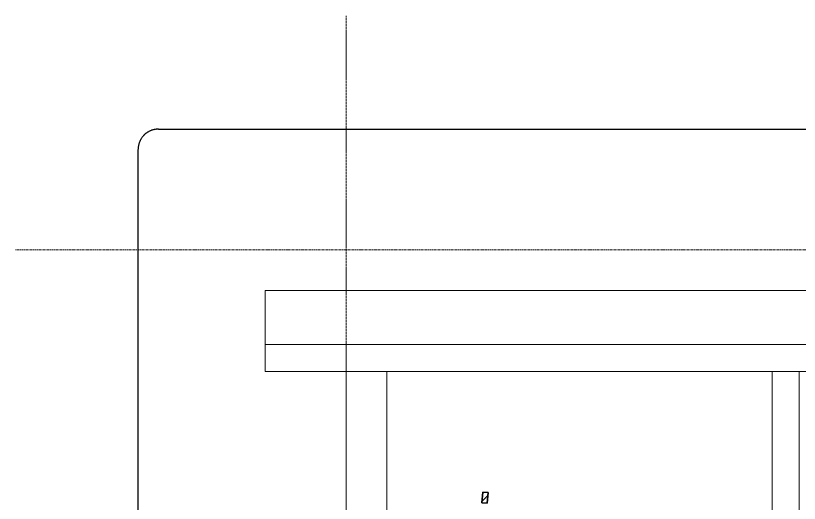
# Model space of a CAD drawing. Header units: millimetres. Extents: x 68650 to 268645, y -2410 to 17645.
# Drawn here: x 189979 to 195774, y 3726 to 7331 of the extents above; entities that cross this region are included whole.
import ezdxf

# ---------------------------------------------------------------- set-up
doc = ezdxf.new("R2010")
doc.units = ezdxf.units.MM
for name, pattern in [('Centre', [31.75, 6.35, -4.7625, 15.875, -4.7625]), ('Grid Line', [22.225, 12.7, -3.175, 3.175, -3.175]), ('Hidden', [7.14375, 4.7625, -2.38125])]:
    doc.linetypes.add(name, pattern=pattern)
for name, color, linetype, lineweight in [('A-DETL-GENF', 92, 'Continuous', 18), ('A-DETL-GENF-2', 92, 'Hidden', 25), ('A-FLOR', 192, 'Continuous', 18), ('A-FLOR-LEVL-2', 51, 'Centre', 9), ('A-GLAZ-CWMG', 51, 'Continuous', 18), ('A-GLAZ-CWMG-1', 51, 'Continuous', 35), ('A-GLAZ-CWMG-4', 8, 'Continuous', 18), ('A-WALL', 113, 'Continuous', 18), ('S-COLS', 52, 'Continuous', 18), ('S-GRID-1', 1, 'Grid Line', 9)]:
    doc.layers.add(name, color=color, linetype=linetype, lineweight=lineweight)

# ---------------------------------------------------------------- blocks, each defined once
blk = doc.blocks.new('Rectangular Mullion - 40 x 80mm-2354327-TKCS_NHÀ MÁY PHÁT ĐIỆN - MẶT ĐỨNG 4')
at = {"layer": 'A-GLAZ-CWMG-4'}
h = blk.add_hatch(dxfattribs=at)
h.set_pattern_fill('FP_61', color=256, style=0, pattern_type=2)
h.set_pattern_definition([(45, (7421.61, 0), (-126.285, 126.285), []), (45, (7421.61, 89.3), (-126.285, 126.285), []), (50, (7421.61, 0), (204.9571, -17.9309), [21.431, -235.744]), (355, (7421.61, 0), (-39.6478, 214.9384), [17.145, -188.595]), (100.451, (7438.7, -1.5), (165.3105, 197.0067), [18.214, -200.351]), (46.184, (7421.61, 57.15), (304.964, -47.2988), [32.147, -353.616]), (96.636, (7447.03, 53.2), (267.078, 278.3558), [27.321, -300.527]), (351.184, (7421.6, 57.15), (267.0803, 278.3534), [25.718, -282.893]), (21, (7450.19, 42.86), (170.5664, -115.0479), [21.431, -235.744]), (326, (7450.19, 42.86), (69.5275, 207.211), [17.145, -188.595]), (71.451, (7464.4, 33.27), (240.0946, 92.1618), [18.214, -200.351]), (37.5, (7421.614, 0), (3.4749, 95.12457), [3.772, -182.537, 3.772, -187.681, -189.309]), (37.5, (7421.614, 0), (3.4749, 95.12457), [-377.761, 3.772, -185.537]), (7.5, (7421.61, 0), (75.1724, 112.70316), [3.772, -105.385, 3.772, -178.251, -72.152]), (7.5, (7421.61, 0), (75.1724, 112.70316), [-291.179, 3.772, -68.38]), (327.5, (7357.89, 0), (152.54013, -6.4451), [3.772, -67.666, 3.772, -219.113, -295.751]), (327.5, (7357.89, 0), (152.54013, -6.4451), [-294.323, 3.772, -291.979]), (317.5, (7329.32, 0), (166.6458, 28.6049), [3.772, -89.097, 3.772, -144.247, -210.026]), (317.5, (7329.32, 0), (166.6458, 28.6049), [-240.887, 3.772, -206.254])])
h.paths.add_polyline_path([(-13347.4, 3725.9), (-13339.5, 3805.5), (-13379.3, 3809.5), (-13387.2, 3729.9)])
at = {"layer": 'A-GLAZ-CWMG-1'}
for p, q in [((-13379.3, 3809.5), (-13387.2, 3729.9)), ((-13339.5, 3805.5), (-13379.3, 3809.5)), ((-13347.4, 3725.9), (-13339.5, 3805.5)), ((-13387.2, 3729.9), (-13347.4, 3725.9))]:
    blk.add_line(p, q, dxfattribs=at)
blk = doc.blocks.new('BORDER VIEW - BORDER VIEW-2322026-TKCS_NHÀ MÁY PHÁT ĐIỆN - MẶT ĐỨNG 4')
at = {"layer": 'A-DETL-GENF-2'}
for p, q in [((-15778.2, 6492.2), (-7361.5, 6492.2)), ((-15928.2, -570), (-15928.2, 6342.2))]:
    blk.add_line(p, q, dxfattribs=at)
blk.add_arc((-15778.2, 6342.2), 150, 90, 180, dxfattribs=at)

msp = doc.modelspace()

# ---------------------------------------------------------------- linework, layer by layer
at = {"layer": 'A-FLOR'}
for p, q in [((191824.2, 4900), (198924.2, 4900)), ((191824.2, 4700), (191824.2, 4900)), ((198924.2, 4700), (191824.2, 4700))]:
    msp.add_line(p, q, dxfattribs=at)
at = {"layer": 'A-FLOR-LEVL-2'}
msp.add_line((189979.1, 5600), (200783.7, 5600), dxfattribs=at)
at = {"layer": 'A-WALL'}
for p, q in [((191824.2, 4900), (191824.2, 5300)), ((198924.2, 5300), (191824.2, 5300)), ((192724.2, 4700), (192724.2, 3500))]:
    msp.add_line(p, q, dxfattribs=at)
at = {"layer": 'S-COLS'}
for p, q in [((192424.2, 900), (192424.2, 4700)), ((192724.2, 4700), (192424.2, 4700)), ((192724.2, 4700), (192724.2, 900)), ((195574.2, 4700), (195574.2, 3511)), ((195774.2, 4700), (195574.2, 4700)), ((195774.2, 4700), (195774.2, 3491))]:
    msp.add_line(p, q, dxfattribs=at)
at = {"layer": 'S-GRID-1'}
for p, q in [((192424.2, 5456.3), (192424.2, 7331.3)), ((192424.2, 359), (192424.2, 5456.3))]:
    msp.add_line(p, q, dxfattribs=at)

# ---------------------------------------------------------------- block references
at = {"layer": 'A-DETL-GENF'}
msp.add_blockref('BORDER VIEW - BORDER VIEW-2322026-TKCS_NHÀ MÁY PHÁT ĐIỆN - MẶT ĐỨNG 4', (206812.5, 0), dxfattribs=at)
at = {"layer": 'A-GLAZ-CWMG'}
msp.add_blockref('Rectangular Mullion - 40 x 80mm-2354327-TKCS_NHÀ MÁY PHÁT ĐIỆN - MẶT ĐỨNG 4', (206812.5, 0), dxfattribs=at)

doc.saveas('drawing.dxf')
